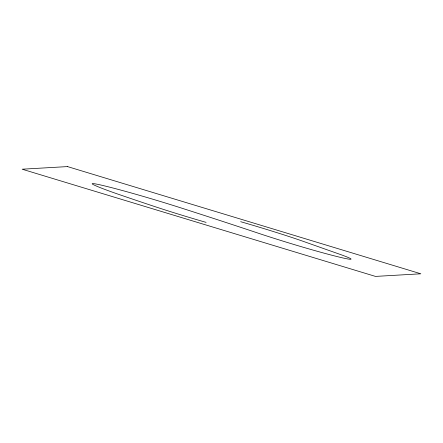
<?xml version="1.0" encoding="UTF-8"?>
<svg xmlns="http://www.w3.org/2000/svg" width="443" height="443" viewBox="0 0 443 443"><rect width="100%" height="100%" fill="white"/><g stroke="black" fill="none" stroke-linecap="round" stroke-linejoin="round"><path stroke-width="0.66" d="M206.117 222.392A68.704 2.879 16.6 0 1 153.649 206.205A356.526 14.929 16.6 0 1 120.518 195.014A104.747 4.386 16.6 0 1 93.274 184.593A56.172 2.353 16.6 0 1 102.156 185.324A64.318 2.691 16.6 0 1 179.753 207.523A434.572 18.196 16.6 0 1 258.086 233.129A72.12 3.018 16.6 0 0 288.847 242.936A54.666 2.287 16.6 0 0 343.812 258.153A54.666 2.287 16.6 0 0 338.84 253.933A2591.362 108.513 16.6 0 1 303.848 241.568A68.095 2.852 16.6 0 0 240.66 221.699M67.508 166.59L22.15 169.204L375.492 276.41L420.85 273.796L67.508 166.59"/></g></svg>
